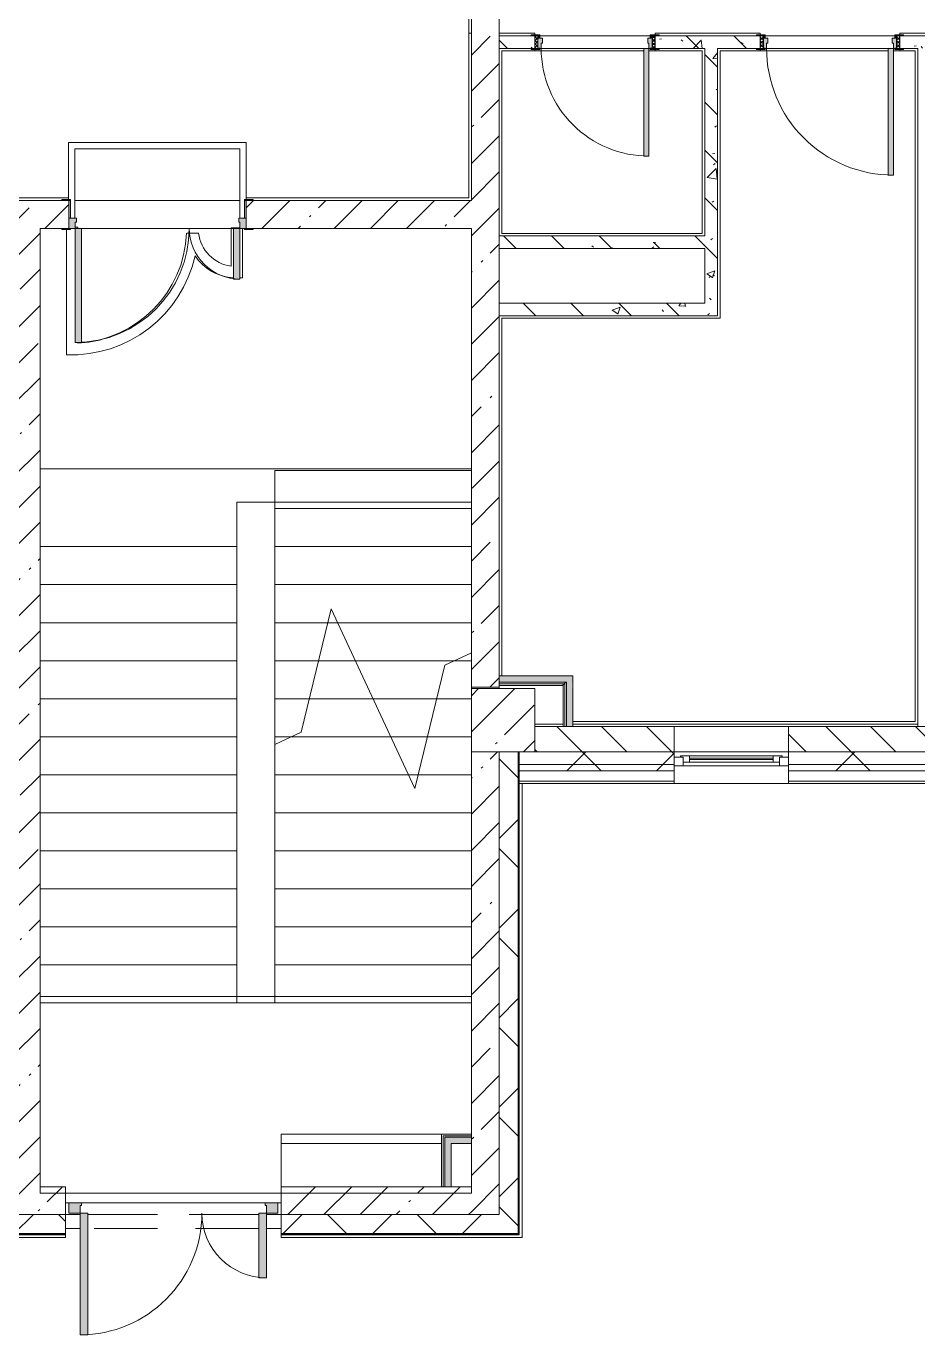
# Model space of a CAD drawing. Header units: millimetres. Extents: x -7229 to 196340, y -8553 to 29000.
# Drawn here: x 71970 to 79000, y -1048 to 9275 of the extents above; entities that cross this region are included whole.
import ezdxf

# ---------------------------------------------------------------- set-up
doc = ezdxf.new("R2010")
doc.units = ezdxf.units.MM
doc.linetypes.add('200_ШТРИХ__ш1_п0_6_', pattern=[800, 500, -300])
for name, color, linetype, lineweight in [('A-DETL-MBND-1', 7, '200_ШТРИХ__ш1_п0_6_', 9), ('A-GLAZ', 7, 'Continuous', 5), ('A-WALL', 7, 'Continuous', 5), ('A-WALL-1', 7, 'Continuous', 9), ('I-WALL', 7, 'Continuous', 5), ('S-COLS', 7, 'Continuous', 5), ('S-STRS', 7, 'Continuous', 5), ('S-STRS-MBND', 7, 'Continuous', 5)]:
    doc.layers.add(name, color=color, linetype=linetype, lineweight=lineweight)
for name, color, linetype, lineweight, true_color in [('A-DOOR-3', 7, 'Continuous', 5, 0xe2e2e2), ('A-DOOR-4', 7, 'Continuous', 5, 0xaaaaaa), ('A-DOOR-FRAM-2', 7, 'Continuous', 5, 0xe2e2e2), ('A-DOOR-FRAM-3', 7, 'Continuous', 5, 0xaaaaaa), ('A-FLOR-2', 7, 'Continuous', 5, 0xaaaaaa), ('I-WALL-1', 7, 'Continuous', 5, 0xe7e7e7), ('I-WALL-3', 7, 'Continuous', 5, 0x787878)]:
    doc.layers.add(name, color=color, linetype=linetype, lineweight=lineweight, true_color=true_color)
pattern_1 = [(45, (0, 0), (-285.1231, 285.1231), []), (45, (285.12, 0), (-285.1231, 285.1231), [504.031, -100.806, 16.764, -84.042])]
pattern_2 = [(45, (0, 0), (-353.5534, 353.5534), []), (135, (0, 0), (-353.5534, -353.5534), [])]
pattern_3 = [(135, (0, 0), (-377.1708, -377.1708), [533.4, -88.9, 17.78, -88.9]), (135, (0, 376.94), (-377.1708, -377.1708), []), (50, (0, 0), (637.6445, -55.7866), [66.675, -733.425]), (355, (0, 0), (-123.3494, 668.699), [53.34, -586.74]), (100.451, (53.14, -4.65), (514.299, 612.908), [56.665, -623.315]), (46.184, (0, 177.8), (948.7764, -147.15), [100.012, -1100.137]), (96.636, (79.1, 165.5), (830.909, 865.997), [84.998, -934.973]), (351.184, (0, 177.8), (830.918, 865.988), [80.01, -880.11]), (21, (88.9, 133.35), (530.6506, -357.9283), [66.675, -733.425]), (326, (88.9, 133.35), (216.308, 644.6585), [53.34, -586.74]), (71.451, (133.1, 103.5), (746.9596, 286.7243), [56.665, -623.315]), (37.5, (0, 0), (10.81053, 295.9426), [16.764, -562.864, 16.764, -578.866, -588.962]), (37.5, (0, 0), (10.81053, 295.9426), [-1175.258, 16.764, -572.198]), (7.5, (0, 0), (233.8692, 350.6318), [16.764, -322.834, 16.764, -549.529, -224.472]), (7.5, (0, 0), (233.8692, 350.6318), [-905.891, 16.764, -207.708]), (327.5, (-198.25, 0), (474.5678, -20.0513), [16.764, -205.486, 16.764, -676.656, -920.115]), (327.5, (-198.25, 0), (474.5678, -20.0513), [-915.67, 16.764, -903.351]), (317.5, (-287.15, 0), (518.4522, 88.9934), [16.764, -272.161, 16.764, -443.738, -653.415]), (317.5, (-287.15, 0), (518.4522, 88.9934), [-749.427, 16.764, -636.651])]
pattern_4 = [(45, (0, 0), (-530.33, 530.33), []), (135, (0, 0), (-530.33, -530.33), [])]

# ---------------------------------------------------------------- blocks, each defined once
blk = doc.blocks.new('BSC_Колонна _Прямоугольная - 500х500-V13-1_2_3_птичка зашивка')
at = {"layer": 'S-COLS'}
h = blk.add_hatch(dxfattribs=at)
h.set_pattern_fill('FP_16', color=256, style=0, pattern_type=2)
h.set_pattern_definition([(45, (-75730, -3800), (-285.1231, 285.1231), []), (45, (-75444.88, -3800), (-285.1231, 285.1231), [504.031, -100.806, 16.764, -84.042])])
h.paths.add_polyline_path([(120, -250), (250, -250), (245, 250), (-250, 250), (-250, -250), (-30, -250)])
for p, q in [((250, 250), (-250, 250)), ((-250, 250), (-250, -250)), ((250, -250), (250, 250)), ((-250, -250), (250, -250))]:
    blk.add_line(p, q, dxfattribs=at)
blk = doc.blocks.new('110_Дверь_СКБ_1Ст_Внутренняя1 - Д-7_п__950x2100h_Туалет-32105350-1_2_3_птичка зашивка')
at = {"layer": 'A-DOOR-3'}
h = blk.add_hatch(color=256, dxfattribs=at)
h.paths.add_polyline_path([(437, -30), (462, -30), (462, 50), (437, 50), (437, 10), (427, 10), (427, -30)])
h.paths.add_polyline_path([(-438, -30), (-403, -30), (-403, 10), (-413, 10), (-413, 50), (-438, 50)])
at = {"layer": 'A-DOOR-4'}
h = blk.add_hatch(dxfattribs=at)
h.set_pattern_fill('FP_33', color=256, style=0, pattern_type=2)
h.set_pattern_definition([(135, (1826.41, 114.685), (-14.14214, -14.14214), []), (225, (1826.41, 114.685), (14.14214, -14.14214), [])])
h.paths.add_polyline_path([(487, -50), (487, 50), (462, 50), (463, -50)])
at = {"layer": 'A-DOOR-FRAM-2'}
for points in [[(-413, 50), (-373, 50), (-373, 900), (-413, 900), (-413, 70)], [(-438, 50), (-423, 50), (-423, 58), (-493, 58), (-493, 50), (-463, 50)], [(517, 50), (517, 58), (447, 58), (447, 50), (492, 50)], [(-493, -58), (-423, -58), (-423, -50), (-493, -50)], [(-438, -50), (-423, -50), (-423, -30), (-438, -30)], [(462, -50), (462, -30), (447, -30), (447, -50)], [(468, -58), (517, -58), (517, -50), (447, -50), (447, -58)]]:
    blk.add_hatch(color=256, dxfattribs=at).paths.add_polyline_path(points)
at = {"layer": 'A-DOOR-FRAM-3'}
h = blk.add_hatch(dxfattribs=at)
h.set_pattern_fill('FP_34', color=256, style=0, pattern_type=2)
h.set_pattern_definition([(45, (-296.384, 114.685), (-14.1421, 14.1421), []), (135, (-296.384, 114.685), (-14.1421, -14.1421), [])])
h.paths.add_polyline_path([(-438, -50), (-438, 50), (-463, 50), (-463, -50)])
at = {"layer": 'A-DOOR-4'}
for p, q in [((-413, 900), (-413, 50)), ((-373, 900), (-413, 900)), ((-373, 50), (-373, 900)), ((-413, 50), (-373, 50))]:
    blk.add_line(p, q, dxfattribs=at)
blk.add_arc((-413, 50), 850, 360, 90, dxfattribs=at)
at = {"layer": 'A-DOOR-FRAM-3'}
for p, q in [((-423, 58), (-493, 58)), ((-493, 58), (-493, 50)), ((-493, 50), (-423, 50)), ((-438, 50), (-463, 50)), ((-463, 50), (-463, -50)), ((-413, 50), (-438, 50)), ((-438, 50), (-438, -30)), ((-438, -50), (-438, 50)), ((-423, 50), (-438, 50)), ((-438, 50), (-438, 49)), ((-438, 49), (-423, 49)), ((-423, 50), (-423, 58)), ((-423, 49), (-423, 50)), ((-413, 10), (-413, 50)), ((-403, 10), (-413, 10)), ((-403, -30), (-403, 10)), ((437, 10), (427, 10)), ((427, 10), (427, -30)), ((437, 50), (437, 10)), ((462, 50), (437, 50)), ((517, 58), (447, 58)), ((447, 58), (447, 50)), ((462, 50), (447, 50)), ((447, 50), (447, 49)), ((447, 50), (517, 50)), ((447, 49), (462, 49)), ((462, -30), (462, 50)), ((487, 50), (462, 50)), ((462, 50), (462, -50)), ((462, 49), (462, 50)), ((487, -50), (487, 50)), ((517, 50), (517, 58)), ((-423, -50), (-493, -50)), ((-493, -50), (-493, -58)), ((-493, -58), (-423, -58)), ((-463, -50), (-438, -50)), ((-438, -30), (-403, -30)), ((-423, -30), (-438, -30)), ((-438, -30), (-438, -50)), ((-438, -50), (-423, -50)), ((-423, -50), (-423, -30)), ((-423, -58), (-423, -50)), ((427, -30), (462, -30)), ((462, -30), (447, -30)), ((447, -30), (447, -50)), ((447, -50), (462, -50)), ((517, -50), (447, -50)), ((447, -50), (447, -58)), ((447, -58), (517, -58)), ((462, -50), (462, -30)), ((462, -50), (487, -50)), ((517, -58), (517, -50))]:
    blk.add_line(p, q, dxfattribs=at)
blk = doc.blocks.new('110_Дверь_СКБ_1Ст_Внутренняя1 - Д-4 _п_ 1100x2100h_су мгн 2-33304581-1_2_3_птичка зашивка')
at = {"layer": 'A-DOOR-3'}
h = blk.add_hatch(color=256, dxfattribs=at)
h.paths.add_polyline_path([(537.5, 50), (512.5, 50), (512.5, 10), (502.5, 10), (502.5, -30), (537.5, -30), (537.5, 28.8)])
h.paths.add_polyline_path([(-512.5, 50), (-512.5, -30), (-477.5, -30), (-477.5, 10), (-487.5, 10), (-487.5, 50), (-497.5, 50)])
at = {"layer": 'A-DOOR-4'}
h = blk.add_hatch(dxfattribs=at)
h.set_pattern_fill('FP_35', color=256, style=0, pattern_type=2)
h.set_pattern_definition([(135, (1751.41, 114.685), (-14.14214, -14.14214), []), (225, (1751.41, 114.685), (14.14214, -14.14214), [])])
h.paths.add_polyline_path([(562.5, 50), (537.5, 50), (537.5, -50), (562.5, -50)])
at = {"layer": 'A-DOOR-FRAM-2'}
for points in [[(-447.5, 1050), (-487.5, 1050), (-487.5, 50), (-447.5, 50), (-447.5, 361.1)], [(-517.5, 58), (-567.5, 58), (-567.5, 50), (-497.5, 50), (-497.5, 58), (-512.5, 58)], [(530.1, 58), (522.5, 58), (522.5, 50), (592.5, 50), (592.5, 58), (537.5, 58)], [(-537.5, -50), (-567.5, -50), (-567.5, -58), (-497.5, -58), (-497.5, -50), (-519.8, -50)], [(-497.5, -30), (-512.5, -30), (-512.5, -50), (-497.5, -50)], [(522.5, -30), (522.5, -50), (537.5, -50), (537.5, -30)], [(522.5, -50), (522.5, -58), (592.5, -58), (592.5, -50), (537.5, -50)]]:
    blk.add_hatch(color=256, dxfattribs=at).paths.add_polyline_path(points)
at = {"layer": 'A-DOOR-FRAM-3'}
h = blk.add_hatch(dxfattribs=at)
h.set_pattern_fill('FP_36', color=256, style=0, pattern_type=2)
h.set_pattern_definition([(45, (-371.384, 114.685), (-14.1421, 14.1421), []), (135, (-371.384, 114.685), (-14.1421, -14.1421), [])])
h.paths.add_polyline_path([(-512.5, 50), (-537.5, 50), (-537.5, -50), (-512.5, -50), (-512.5, -41.8)])
at = {"layer": 'A-DOOR-4'}
for p, q in [((-487.5, 1050), (-487.5, 50)), ((-447.5, 1050), (-487.5, 1050)), ((-447.5, 50), (-447.5, 1050)), ((-487.5, 50), (-447.5, 50))]:
    blk.add_line(p, q, dxfattribs=at)
blk.add_arc((-487.5, 50), 1000, 360, 90, dxfattribs=at)
at = {"layer": 'A-DOOR-FRAM-3'}
for p, q in [((-497.5, 58), (-567.5, 58)), ((-567.5, 58), (-567.5, 50)), ((-567.5, 50), (-497.5, 50)), ((-512.5, 50), (-537.5, 50)), ((-537.5, 50), (-537.5, -50)), ((-487.5, 50), (-512.5, 50)), ((-512.5, 50), (-512.5, -30)), ((-512.5, -50), (-512.5, 50)), ((-497.5, 50), (-512.5, 50)), ((-512.5, 50), (-512.5, 49)), ((-512.5, 49), (-497.5, 49)), ((-497.5, 50), (-497.5, 58)), ((-497.5, 49), (-497.5, 50)), ((-487.5, 10), (-487.5, 50)), ((-477.5, 10), (-487.5, 10)), ((-477.5, -30), (-477.5, 10)), ((512.5, 10), (502.5, 10)), ((502.5, 10), (502.5, -30)), ((512.5, 50), (512.5, 10)), ((537.5, 50), (512.5, 50)), ((592.5, 58), (522.5, 58)), ((522.5, 58), (522.5, 50)), ((537.5, 50), (522.5, 50)), ((522.5, 50), (522.5, 49)), ((522.5, 50), (592.5, 50)), ((522.5, 49), (537.5, 49)), ((537.5, -30), (537.5, 50)), ((562.5, 50), (537.5, 50)), ((537.5, 50), (537.5, -50)), ((537.5, 49), (537.5, 50)), ((562.5, -50), (562.5, 50)), ((592.5, 50), (592.5, 58)), ((-497.5, -50), (-567.5, -50)), ((-567.5, -50), (-567.5, -58)), ((-567.5, -58), (-497.5, -58)), ((-537.5, -50), (-512.5, -50)), ((-512.5, -30), (-477.5, -30)), ((-497.5, -30), (-512.5, -30)), ((-512.5, -30), (-512.5, -50)), ((-512.5, -50), (-497.5, -50)), ((-497.5, -50), (-497.5, -30)), ((-497.5, -58), (-497.5, -50)), ((502.5, -30), (537.5, -30)), ((537.5, -30), (522.5, -30)), ((522.5, -30), (522.5, -50)), ((522.5, -50), (537.5, -50)), ((592.5, -50), (522.5, -50)), ((522.5, -50), (522.5, -58)), ((522.5, -58), (592.5, -58)), ((537.5, -50), (537.5, -30)), ((537.5, -50), (562.5, -50)), ((592.5, -58), (592.5, -50))]:
    blk.add_line(p, q, dxfattribs=at)
blk = doc.blocks.new('110_Дверь_СКБ_2Ст - Д-1_л_Лестничная клетка EIS60 2-32142534-1_2_3_птичка зашивка')
at = {"layer": 'A-DOOR-3'}
for points in [[(640, 1010), (612, 1010), (612, 110), (662, 110), (662, 1010), (651, 1010)], [(-588, 510), (-638, 510), (-638, 110), (-588, 110), (-588, 499)], [(712, 30), (697, 30), (700, -110), (712, -110), (712, 30)]]:
    blk.add_hatch(color=256, dxfattribs=at).paths.add_polyline_path(points)
h = blk.add_hatch(color=256, dxfattribs=at)
h.paths.add_polyline_path([(712, 110), (662, 110), (662, 60), (652, 60), (652, 30), (712, 33), (712, 102)])
h.paths.add_polyline_path([(-688, 110), (-687, 30), (-628, 36), (-628, 60), (-638, 60), (-638, 110), (-687, 110)])
at = {"layer": 'A-DOOR-FRAM-2'}
for points in [[(-696, 118), (-743, 118), (-743, 110), (-673, 110), (-673, 118), (-688, 118)], [(728, 118), (697, 118), (697, 110), (767, 110), (767, 118), (730, 118)], [(-673, 30), (-688, 30), (-687, -110), (-673, -110), (-673, -21)], [(-687, -110), (-743, -110), (-743, -118), (-673, -118), (-674, -110)], [(767, -110), (697, -110), (699, -118), (767, -118)]]:
    blk.add_hatch(color=256, dxfattribs=at).paths.add_polyline_path(points)
at = {"layer": 'A-DOOR-4'}
for p, q in [((662, 1010), (612, 1010)), ((612, 1010), (612, 110)), ((662, 110), (662, 1010)), ((-638, 510), (-638, 110)), ((-588, 510), (-638, 510)), ((-588, 110), (-588, 510)), ((-638, 110), (-588, 110)), ((612, 110), (662, 110))]:
    blk.add_line(p, q, dxfattribs=at)
for centre, radius, start, end in [((662, 110), 900, 90, 180), ((-638, 110), 400, 360, 90)]:
    blk.add_arc(centre, radius, start, end, dxfattribs=at)
at = {"layer": 'A-DOOR-FRAM-3'}
for p, q in [((-673, 118), (-743, 118)), ((-743, 118), (-743, 110)), ((-743, 110), (-673, 110)), ((-638, 110), (-688, 110)), ((-688, 110), (-688, 30)), ((-673, 110), (-673, 118)), ((-638, 60), (-638, 110)), ((662, 110), (662, 60)), ((712, 110), (662, 110)), ((767, 118), (697, 118)), ((697, 118), (697, 110)), ((697, 110), (767, 110)), ((712, 30), (712, 110)), ((767, 110), (767, 118)), ((-688, 30), (-628, 30)), ((-673, 30), (-688, 30)), ((-688, 30), (-688, -110)), ((-673, -110), (-673, 30)), ((-628, 60), (-638, 60)), ((-628, 30), (-628, 60)), ((662, 60), (652, 60)), ((652, 60), (652, 30)), ((652, 30), (712, 30)), ((712, 30), (697, 30)), ((697, 30), (697, -110)), ((712, -110), (712, 30)), ((-673, -110), (-743, -110)), ((-743, -110), (-743, -118)), ((-743, -118), (-673, -118)), ((-688, -110), (-673, -110)), ((-673, -118), (-673, -110)), ((697, -110), (712, -110)), ((767, -110), (697, -110)), ((697, -110), (697, -118)), ((697, -118), (767, -118)), ((767, -118), (767, -110))]:
    blk.add_line(p, q, dxfattribs=at)
blk = doc.blocks.new('120_Окно_СКБ_1Ст - 120_Окно_СКБ_1Ст 900х2500_h_-19906774-1_2_3_птичка зашивка')
at = {"layer": 'A-GLAZ'}
for p, q in [((-450, -75), (-450, -5)), ((-450, -5), (-380, -5)), ((450, -5), (-450, -5)), ((-380, -75), (-450, -75)), ((-450, -75), (-400, -75)), ((-380, -75), (-400, -75)), ((-400, -75), (-400, -85)), ((-400, -85), (400, -85)), ((400, -85), (-400, -85)), ((-380, -5), (-380, -75)), ((380, -35), (-380, -35)), ((-380, -35), (-380, -75)), ((-330, -85), (-330, -35)), ((-330, -55), (330, -55)), ((330, -65), (-330, -65)), ((330, -85), (330, -35)), ((380, -75), (380, -5)), ((380, -5), (450, -5)), ((380, -75), (380, -35)), ((450, -75), (380, -75)), ((400, -75), (380, -75)), ((400, -75), (450, -75)), ((400, -85), (400, -75)), ((450, -5), (450, -75))]:
    blk.add_line(p, q, dxfattribs=at)
blk = doc.blocks.new('110_Дверь_СКБ_2Ст_Наружная - ДН-1_л__ Двухстворчатая 1350 х3200 _ЛК_ в свету с верхним остеклением 2-22448815-1_2_3_птичка зашивка')
at = {"layer": 'A-DOOR-3'}
for points in [[(694.5, -91), (754.5, -91), (754.5, 869), (694.5, 869), (694.5, -78.7)], [(-655.5, -91), (-655.5, 419), (-715.5, 419), (-715.5, -91)]]:
    blk.add_hatch(color=256, dxfattribs=at).paths.add_polyline_path(points)
h = blk.add_hatch(color=256, dxfattribs=at)
h.paths.add_polyline_path([(844.5, -171), (844.5, -91), (754.5, -91), (754.5, -151), (744.5, -151), (744.5, -171), (754.5, -171)])
h.paths.add_polyline_path([(-715.5, -171), (-705.5, -171), (-705.5, -151), (-715.5, -151), (-715.5, -91), (-805.5, -91), (-805.5, -171)])
at = {"layer": 'A-DOOR-4'}
for p, q in [((754.5, 869), (694.5, 869)), ((694.5, 869), (694.5, -91)), ((754.5, -91), (754.5, 869)), ((-715.5, 419), (-715.5, -91)), ((-655.5, 419), (-715.5, 419)), ((-655.5, -91), (-655.5, 419)), ((-715.5, -91), (-655.5, -91)), ((694.5, -91), (754.5, -91))]:
    blk.add_line(p, q, dxfattribs=at)
for centre, radius, start, end in [((754.5, -91), 960, 90, 180), ((-715.5, -91), 510, 0, 90)]:
    blk.add_arc(centre, radius, start, end, dxfattribs=at)
at = {"layer": 'A-DOOR-FRAM-3'}
for p, q in [((-715.5, -91), (-805.5, -91)), ((-805.5, -91), (-805.5, -171)), ((-715.5, -151), (-715.5, -91)), ((754.5, -91), (754.5, -151)), ((844.5, -91), (754.5, -91)), ((844.5, -171), (844.5, -91)), ((-805.5, -171), (-705.5, -171)), ((-705.5, -151), (-715.5, -151)), ((-705.5, -171), (-705.5, -151)), ((754.5, -151), (744.5, -151)), ((744.5, -151), (744.5, -171)), ((744.5, -171), (844.5, -171))]:
    blk.add_line(p, q, dxfattribs=at)
blk = doc.blocks.new('Зашивка приборов отопления5 - Зашивка приборов отопления-33272456-1_2_3_птичка зашивка')
at = {"layer": 'A-WALL'}
for p, q in [((75245, 535), (73980, 535)), ((73980, 535), (73980, 460)), ((75245, 460), (73980, 460)), ((73980, 460), (73980, 120)), ((73980, 460), (75245, 460))]:
    blk.add_line(p, q, dxfattribs=at)

msp = doc.modelspace()

# ---------------------------------------------------------------- hatches: boundary and pattern name
at = {"layer": 'A-WALL'}
h = msp.add_hatch(dxfattribs=at)
h.set_pattern_fill('FP_32', color=256, style=0, pattern_type=2)
h.set_pattern_definition([(135, (0, 0), (-176.7767, -176.7767), [])])
h.paths.add_polyline_path([(79000.5, 3550), (79180.5, 3550), (79180.5, 3750), (77980, 3750), (77980, 3550), (78680.5, 3550)])
h.paths.add_polyline_path([(84100, 3550), (84200, 3550), (84200, 3750), (84100, 3750), (84100, 3554.3)])
h.paths.add_polyline_path([(80080.5, 3550), (80350, 3550), (80350, 3750), (80080.5, 3750), (80080.5, 3727.7)])
h.paths.add_polyline_path([(77080, 3550), (77080, 3750), (75980, 3750), (75980, 3550), (76876.6, 3550)])
h.paths.add_polyline_path([(82000, 3550), (82000, 3750), (80850, 3750), (80850, 3550)])
h = msp.add_hatch(dxfattribs=at)
h.set_pattern_fill('FP_21', color=256, style=0, pattern_type=2)
h.set_pattern_definition(pattern_2)
h.paths.add_polyline_path([(75700, -250), (75850, -250), (75850, 3550), (75700, 3550), (75700, -210)])
h = msp.add_hatch(dxfattribs=at)
h.set_pattern_fill('FP_21', color=256, style=0, pattern_type=2)
h.set_pattern_definition(pattern_2)
h.paths.add_polyline_path([(84200, 3450), (84800, 3450), (84800, 3550), (84100, 3550), (84100, 3450)])
h.paths.add_polyline_path([(76618.2, 3450), (77080, 3455.7), (77080, 3550), (75858, 3550), (75858, 3450), (75980, 3450)])
h.paths.add_polyline_path([(79180.5, 3450), (79180.5, 3550), (77980, 3550), (77980, 3450), (79100.5, 3450)])
h.paths.add_polyline_path([(80484.4, 3450), (82000, 3450), (82000, 3550), (80080.5, 3550), (80080.5, 3450)])
h = msp.add_hatch(dxfattribs=at)
h.set_pattern_fill('FP_21', color=256, style=0, pattern_type=2)
h.set_pattern_definition(pattern_2)
h.paths.add_polyline_path([(84850, 3400), (84848, 3450), (84100, 3450), (84100, 3400), (84847, 3400)])
h.paths.add_polyline_path([(78680.5, 3400), (79180.5, 3400), (79180.5, 3450), (77980, 3450), (77980, 3400)])
h.paths.add_polyline_path([(75880, 3400), (77080, 3400), (77080, 3450), (75858, 3450), (75858, 3400)])
h.paths.add_polyline_path([(80080.5, 3400), (82000, 3400), (82000, 3450), (80080.5, 3450), (80080.5, 3440)])
h = msp.add_hatch(dxfattribs=at)
h.set_pattern_fill('FP_21', color=256, style=0, pattern_type=2)
h.set_pattern_definition(pattern_2)
h.paths.add_polyline_path([(75693.8, -250), (75700, -250), (75700, -100), (73980, -100), (73980, -250), (75692.1, -250)])
h.paths.add_polyline_path([(67060, -250), (70660, -250), (70660, -100), (67060, -100), (67060, -113)])
h.paths.add_polyline_path([(71560, -250), (72280, -250), (72280, -100), (71560, -101.8), (71560, -118)])
h.paths.add_polyline_path([(60910, -250), (61610, -250), (61610, -100), (60910, -100), (60910, -128.3)])
h.paths.add_polyline_path([(66053, -250), (66160, -250), (66160, -100), (65160, -100), (65160, -250)])
h.paths.add_polyline_path([(64260, -250), (64260, -100), (63710, -100), (63710, -250), (64249.1, -250)])
h.paths.add_polyline_path([(56410, -250), (57160, -250), (57160, -100), (56410, -100), (56410, -139.5)])
h.paths.add_polyline_path([(59260, -250), (60010, -250), (60010, -100), (59260, -100), (59260, -132.4)])
h.paths.add_polyline_path([(51871.5, -250), (53310, -250), (53310, -100), (51871.5, -100), (51871.5, -150.7)])
h.paths.add_polyline_path([(49060, -250), (49771.5, -250), (49771.5, -100), (49060, -100), (49060, -157.7)])
h.paths.add_polyline_path([(42737.5, -250), (44310, -250), (44310, -100), (42737.5, -100), (42737.5, -173.5)])
h.paths.add_polyline_path([(48160, -250), (48160, -100), (47410, -100), (47410, -250), (48013.7, -250)])
h.paths.add_polyline_path([(29209.7, -250), (30210, -250), (30210, -100), (29209.7, -100), (29209.7, -207.1)])
h.paths.add_polyline_path([(39040, -250), (39040, -100), (37990, -100), (37990, -250), (38994.1, -250)])
h.paths.add_polyline_path([(37090, -250), (37090, -100), (35970, -100), (35970, -250), (36288.2, -250)])
h.paths.add_polyline_path([(33870, -250), (33870, -100), (33010, -100), (33010, -250)])
h.paths.add_polyline_path([(27310, -250), (28309.7, -250), (28309.7, -100), (27310, -100), (27310, -211.8)])
h.paths.add_polyline_path([(39940, -250), (40637.5, -250), (40637.5, -100), (39940, -100), (39940, -180.4)])
h.paths.add_polyline_path([(14860, -250), (15610, -250), (15610, -100), (14860, -100), (14860, -242.8)])
h.paths.add_polyline_path([(16510, -250), (17260, -250), (17260, -100), (16510, -100), (16510, -238.7)])
h.paths.add_polyline_path([(26410, -250), (26410, -100), (25435, -100), (25435, -250), (26366.6, -250)])
h.paths.add_polyline_path([(21610, -250), (22635, -250), (22635, -100), (21610, -100), (21610, -226)])
h.paths.add_polyline_path([(20710, -250), (20710, -100), (19360, -100), (19360, -250)])
h.paths.add_polyline_path([(9910, -250), (9910, -100), (9159.7, -100), (9159.7, -250), (9229.3, -250)])
h.paths.add_polyline_path([(-260, -250), (3730, -250), (3730, -100), (-260, -100), (-260, -210)])
h.paths.add_polyline_path([(12010, -250), (12760, -248), (12760, -100), (12010, -100), (12010, -249.9)])
h.paths.add_polyline_path([(7660, -250), (8259.7, -250), (8259.7, -100), (6830, -100), (6830, -250), (7425.4, -250)])
at = {"layer": 'I-WALL'}
h = msp.add_hatch(dxfattribs=at)
h.set_pattern_fill('FP_1', color=256, style=0, pattern_type=2)
h.set_pattern_definition(pattern_1)
h.paths.add_polyline_path([(75480, 7900), (75700, 7900), (75700, 9330), (75480, 9330), (75480, 8967.7)])
h.paths.add_polyline_path([(75700, 10830), (75700, 10900), (75680, 10900), (75680, 10830)])
h = msp.add_hatch(dxfattribs=at)
h.set_pattern_fill('FP_1', color=256, style=0, pattern_type=2)
h.set_pattern_definition(pattern_1)
h.paths.add_polyline_path([(71860, -100), (72080, -100), (72080, 7900), (71860, 7900), (71860, -63.2)])
h = msp.add_hatch(dxfattribs=at)
h.set_pattern_fill('FP_1', color=256, style=0, pattern_type=2)
h.set_pattern_definition(pattern_1)
h.paths.add_polyline_path([(72080, 7680), (72305, 7680), (72305, 7900), (72080, 7900), (72080, 7863)])
h.paths.add_polyline_path([(73705, 7680), (75700, 7680), (75700, 7900), (73705, 7900), (73705, 7730)])
h = msp.add_hatch(dxfattribs=at)
h.set_pattern_fill('FP_1', color=256, style=0, pattern_type=2)
h.set_pattern_definition(pattern_1)
h.paths.add_polyline_path([(75700, 4060), (75700, 7680), (75480, 7680), (75480, 4060)])
h = msp.add_hatch(dxfattribs=at)
h.set_pattern_fill('FP_137', color=256, style=0, pattern_type=2)
h.set_pattern_definition(pattern_4)
h.paths.add_polyline_path([(76227.5, 4087.5), (76229.4, 4087.5), (76225.5, 4100), (75700, 4100), (75700, 4087.5), (76216.9, 4087.5)])
h = msp.add_hatch(dxfattribs=at)
h.set_pattern_fill('FP_137', color=256, style=0, pattern_type=2)
h.set_pattern_definition(pattern_4)
h.paths.add_polyline_path([(76204.4, 4075), (76216.9, 4075), (76216.9, 4087.5), (75700, 4087.5), (75700, 4075), (75980, 4075)])
h = msp.add_hatch(dxfattribs=at)
h.set_pattern_fill('FP_1', color=256, style=0, pattern_type=2)
h.set_pattern_definition(pattern_1)
h.paths.add_polyline_path([(75480, -100), (75700, -100), (75700, 3550), (75480, 3550), (75480, 120)])
h = msp.add_hatch(dxfattribs=at)
h.set_pattern_fill('FP_1', color=256, style=0, pattern_type=2)
h.set_pattern_definition(pattern_1)
h.paths.add_polyline_path([(75072.6, -100), (75480, -100), (75480, 120), (73980, 120), (73980, -100)])
h.paths.add_polyline_path([(72280, -100), (72280, 120), (72080, 120), (72080, -100), (72202.4, -100)])
at = {"layer": 'I-WALL-1'}
for points in [[(75700, 4100), (76279.4, 4100), (76274.4, 4150), (75700, 4150)], [(76279.4, 3750), (76274.4, 4100), (76229.4, 4100), (76229.4, 3750)], [(75480, 460), (75480, 510), (75270, 510), (75270, 460), (75381.2, 460)], [(75320, 120), (75320, 460), (75270, 460), (75270, 120)]]:
    msp.add_hatch(color=256, dxfattribs=at).paths.add_polyline_path(points)
at = {"layer": 'I-WALL-3'}
h = msp.add_hatch(dxfattribs=at)
h.set_pattern_fill('FP_30', color=256, style=0, pattern_type=2)
h.set_pattern_definition(pattern_3)
h.paths.add_polyline_path([(78858, 9100), (79165, 9100), (79165, 9200), (78858, 9200)])
h.paths.add_polyline_path([(75974.6, 9100), (75980, 9100), (75974.6, 9200), (75700, 9200), (75700, 9100), (75950, 9100)])
h.paths.add_polyline_path([(80484.4, 9100), (81830, 9100), (81830, 9200), (80265, 9200), (80265, 9100), (80330, 9100)])
h.paths.add_polyline_path([(76930, 9100), (77758, 9100), (77758, 9200), (76930, 9200)])
h = msp.add_hatch(dxfattribs=at)
h.set_pattern_fill('FP_30', color=256, style=0, pattern_type=2)
h.set_pattern_definition(pattern_3)
h.paths.add_polyline_path([(77420.9, 7090.6), (77420.9, 9100), (77320.9, 9100), (77320.9, 7090.6)])
h = msp.add_hatch(dxfattribs=at)
h.set_pattern_fill('FP_30', color=256, style=0, pattern_type=2)
h.set_pattern_definition(pattern_3)
h.paths.add_polyline_path([(77320.9, 7520.6), (77320.9, 7620.6), (75700, 7620.6), (75700, 7520.6), (77300.9, 7520.6)])
h = msp.add_hatch(dxfattribs=at)
h.set_pattern_fill('FP_30', color=256, style=0, pattern_type=2)
h.set_pattern_definition(pattern_3)
h.paths.add_polyline_path([(75700, 6990.6), (77420.9, 6990.6), (77420.9, 7090.6), (75700, 7090.6)])

# ---------------------------------------------------------------- linework, layer by layer
at = {"layer": 'A-DETL-MBND-1'}
for p, q in [((72280, -100), (72395, -100)), ((72395, -100), (72280, -100)), ((72455, -100), (73805, -100)), ((73805, -100), (72455, -100)), ((73865, -100), (73980, -100)), ((73980, -100), (73865, -100)), ((72395, -210), (72280, -210)), ((73805, -210), (72455, -210)), ((73980, -210), (73865, -210))]:
    msp.add_line(p, q, dxfattribs=at)
at = {"layer": 'A-FLOR-2'}
for p, q in [((75460, 7920), (75460, 10880)), ((75460, 9220), (75480, 9220)), ((75700, 9220), (75980, 9220)), ((75980, 9220), (75980, 9208)), ((76930, 9208), (76930, 9220)), ((76930, 9220), (77758, 9220)), ((77758, 9220), (77758, 9208)), ((78858, 9208), (78858, 9220)), ((78858, 9220), (79165, 9220)), ((75980, 9092), (75980, 9080)), ((76930, 9080), (76930, 9092)), ((77758, 9092), (77758, 9080)), ((78858, 9080), (78858, 9092)), ((75720, 9080), (75720, 7640.6)), ((75720, 9080), (76840, 9080)), ((76880, 9080), (77300.9, 9080)), ((77300.9, 7640.6), (77300.9, 9080)), ((77440.9, 9080), (77440.9, 6970.6)), ((77440.9, 9080), (78768, 9080)), ((78808, 9080), (78980.5, 9080)), ((78980.5, 3790), (78980.5, 9080)), ((72304.9, 8357.4), (72304.9, 7908)), ((73704.9, 8357.4), (72304.9, 8357.4)), ((72354.9, 7760), (72354.9, 8307.4)), ((72354.9, 8307.4), (73654.9, 8307.4)), ((73654.9, 8307.4), (73654.9, 7760)), ((73704.9, 7908), (73704.9, 8357.4)), ((71646, 7920), (72304.9, 7920)), ((73705, 7908), (73705, 7920)), ((73705, 7920), (75460, 7920)), ((72287.6, 7672), (72287.6, 6682.9)), ((72377.6, 7688.2), (72355, 7688.2)), ((72377.6, 7680), (72377.6, 7688.2)), ((73328.9, 7642.2), (73235.4, 7642.2)), ((73655, 7685.2), (73585.2, 7685.2)), ((73585.2, 7685.2), (73585.2, 7381.5)), ((73675.2, 7290.8), (73675.2, 7680)), ((75720, 7640.6), (77300.9, 7640.6)), ((77440.9, 6970.6), (75720, 6970.6)), ((75720, 6970.6), (75720, 4150)), ((72377.6, 6773.6), (72377.6, 6780)), ((75480, 5783.8), (72080, 5783.8)), ((75480, 4060), (75480, 4050)), ((75700, 4060), (75700, 4050)), ((76279.4, 3790), (78980.5, 3790)), ((72080, 1620), (75480, 1620)), ((72305, -8), (72280, -8)), ((73855, -8), (72405, -8)), ((73980, -8), (73955, -8))]:
    msp.add_line(p, q, dxfattribs=at)
for centre, radius, start, end in [((72326.2, 7682.2), 910, 273.23752, 357.48069), ((73630.2, 7682.2), 304, 187.56084, 261.48743), ((72326.2, 7682.2), 1000, 267.78741, 347.3989), ((73630.2, 7682.2), 394, 213.62195, 266.31806), ((73630.2, 7682.2), 394, 273.6096, 276.55825)]:
    msp.add_arc(centre, radius, start, end, dxfattribs=at)
at = {"layer": 'A-WALL'}
for p, q in [((79000.5, 3750), (75980, 3750)), ((77080, 3300), (77080, 3750)), ((77980, 3750), (77980, 3300)), ((75858, 3300), (84950, 3300)), ((75858, -258), (75858, 3300)), ((75880, 3300), (75880, -280)), ((72080, -100), (71860, -100)), ((72280, -280), (72280, -100)), ((73980, -100), (73980, -280)), ((75700, -100), (75480, -100)), ((72280, -280), (-290, -280)), ((64260, -258), (72280, -258)), ((73980, -258), (75858, -258)), ((75880, -280), (73980, -280))]:
    msp.add_line(p, q, dxfattribs=at)
at = {"layer": 'A-WALL-1'}
for p, q in [((75700, 9200), (75700, 9100)), ((75700, 7620.6), (75700, 7520.6)), ((75700, 7090.6), (75700, 6990.6)), ((75700, 4150), (75700, 4075)), ((76229.4, 4100), (75700, 4100)), ((76216.9, 4087.5), (75700, 4087.5)), ((76216.9, 3750), (76216.9, 4087.5)), ((76229.4, 3750), (76229.4, 4100)), ((79000.5, 3750), (79100.5, 3750)), ((75700, -100), (75700, 3550)), ((75850, -250), (75850, 3550)), ((75853, -253), (75853, 3550)), ((75858, 3550), (75858, 3300)), ((77080, 3550), (75980, 3550)), ((79180.5, 3550), (77980, 3550)), ((75858, 3450), (77080, 3450)), ((77980, 3450), (79180.5, 3450)), ((75858, 3400), (77080, 3400)), ((75858, 3320), (77080, 3320)), ((77980, 3400), (79180.5, 3400)), ((77980, 3320), (79180.5, 3320)), ((75257.5, 522.5), (75480, 522.5)), ((75257.5, 120), (75257.5, 522.5)), ((75480, 460), (75480, 535)), ((75270, 510), (75480, 510)), ((75270, 120), (75270, 510)), ((75245, 120), (75320, 120)), ((72280, -100), (72080, -100)), ((75480, -100), (73980, -100)), ((71560, -250), (72280, -250)), ((71560, -253), (72280, -253)), ((73980, -250), (75850, -250)), ((73980, -253), (75853, -253))]:
    msp.add_line(p, q, dxfattribs=at)
at = {"layer": 'I-WALL'}
for p, q in [((75480, 7900), (75480, 10900)), ((75700, 9200), (75700, 9376.2)), ((75950, 9200), (75700, 9200)), ((76020, 9200), (76890, 9200)), ((77728, 9200), (76960, 9200)), ((77798, 9200), (78818, 9200)), ((79135, 9200), (78888, 9200)), ((75700, 7900), (75700, 9100)), ((75700, 9100), (75950, 9100)), ((76840, 9100), (76030, 9100)), ((76960, 9100), (77320.9, 9100)), ((77320.9, 9100), (77320.9, 7620.6)), ((77420.9, 9100), (77728, 9100)), ((77420.9, 6990.6), (77420.9, 9100)), ((78768, 9100), (77808, 9100)), ((78888, 9100), (79000.5, 9100)), ((79000.5, 9100), (79000.5, 3750)), ((72250, 7900), (71690, 7900)), ((72354.9, 7900), (73654.9, 7900)), ((75480, 7900), (73760, 7900)), ((75700, 7620.6), (75700, 7900)), ((72080, 120), (72080, 7680)), ((72080, 7680), (72250, 7680)), ((73585.2, 7680), (72405, 7680)), ((73760, 7680), (75480, 7680)), ((75480, 7680), (75480, 4060)), ((77320.9, 7620.6), (75700, 7620.6)), ((75700, 7090.6), (75700, 7520.6)), ((75700, 7520.6), (77320.9, 7520.6)), ((77320.9, 7520.6), (77320.9, 7090.6)), ((77320.9, 7090.6), (75700, 7090.6)), ((75700, 4150), (75700, 6990.6)), ((75700, 6990.6), (77420.9, 6990.6)), ((76279.4, 4150), (75700, 4150)), ((76279.4, 3750), (76279.4, 4150)), ((75480, 4060), (75700, 4060)), ((75700, 4060), (75700, 4075)), ((75700, 4075), (76204.4, 4075)), ((76204.4, 4075), (76204.4, 3750)), ((75980, 3770), (76204.4, 3770)), ((76204.4, 3750), (76279.4, 3750)), ((76279.4, 3770), (79000.5, 3770)), ((75480, 3550), (75480, 535)), ((77980, 3550), (77080, 3550)), ((75480, 535), (75245, 535)), ((75245, 535), (75245, 120)), ((75320, 460), (75480, 460)), ((75320, 120), (75320, 460)), ((75480, 460), (75480, 120)), ((72280, 120), (72080, 120)), ((72280, -100), (72280, 120)), ((75245, 120), (73980, 120)), ((73980, 120), (73980, -100)), ((75480, 120), (75320, 120)), ((75480, -100), (75700, -100))]:
    msp.add_line(p, q, dxfattribs=at)
at = {"layer": 'S-STRS'}
for p, q in [((75480, 5769.7), (73930, 5769.7)), ((73930, 5769.7), (73930, 5469.7)), ((75480, 5769.7), (73930, 5769.7)), ((73930, 5469.7), (73930, 5169.7)), ((75480, 5469.7), (73930, 5469.7)), ((75480, 5469.7), (73930, 5469.7)), ((73930, 5169.7), (73930, 4869.7)), ((75480, 5169.7), (73930, 5169.7)), ((75480, 5169.7), (73930, 5169.7)), ((73930, 4869.7), (73930, 4569.7)), ((75480, 4869.7), (73930, 4869.7)), ((75480, 4869.7), (73930, 4869.7)), ((73930, 4569.7), (73930, 4269.7)), ((74348.6, 4569.7), (73930, 4569.7)), ((74348.6, 4569.7), (73930, 4569.7)), ((75480, 4569.7), (74425.2, 4569.7)), ((75480, 4569.7), (74425.2, 4569.7)), ((73930, 4269.7), (73930, 3969.7)), ((74275.7, 4269.7), (73930, 4269.7)), ((74275.7, 4269.7), (73930, 4269.7)), ((75348.4, 4269.7), (74565.1, 4269.7)), ((75348.4, 4269.7), (74565.1, 4269.7)), ((73930, 3969.7), (73930, 3669.7)), ((74202.8, 3969.7), (73930, 3969.7)), ((74202.8, 3969.7), (73930, 3969.7)), ((75207.2, 3969.7), (74705, 3969.7)), ((75207.2, 3969.7), (74705, 3969.7)), ((73930, 3669.7), (73930, 3608.3)), ((74061.6, 3669.7), (73930, 3669.7)), ((74061.6, 3669.7), (73930, 3669.7)), ((75134.3, 3669.7), (74844.9, 3669.7)), ((75134.3, 3669.7), (74844.9, 3669.7)), ((75061.4, 3369.7), (74984.8, 3369.7)), ((75061.4, 3369.7), (74984.8, 3369.7))]:
    msp.add_line(p, q, dxfattribs=at)
at = {"layer": 'S-STRS-MBND'}
for p, q in [((72080, 7680), (72080, 5169.7)), ((75480, 7680), (72080, 7680)), ((75480, 5520), (75480, 7680)), ((73630, 5520), (75480, 5520)), ((73630, 5169.7), (73630, 5520)), ((72080, 5169.7), (73630, 5169.7)), ((72080, 1569.7), (72080, 5169.7)), ((72080, 5169.7), (73630, 5169.7)), ((73630, 1569.7), (73630, 5169.7)), ((72080, 4869.7), (73630, 4869.7)), ((72080, 4869.7), (73630, 4869.7)), ((74138.6, 3705.6), (74374.8, 4677.8)), ((74374.8, 4677.8), (75035.2, 3261.7)), ((72080, 4569.7), (73630, 4569.7)), ((72080, 4569.7), (73630, 4569.7)), ((74425.2, 4569.7), (74348.6, 4569.7)), ((74425.2, 4569.7), (74348.6, 4569.7)), ((72080, 4269.7), (73630, 4269.7)), ((72080, 4269.7), (73630, 4269.7)), ((74565.1, 4269.7), (74275.7, 4269.7)), ((74565.1, 4269.7), (74275.7, 4269.7)), ((75035.2, 3261.7), (75271.4, 4233.8)), ((75271.4, 4233.8), (75480, 4331.1)), ((75480, 4269.7), (75348.4, 4269.7)), ((75480, 4269.7), (75348.4, 4269.7)), ((75480, 4060), (75480, 4050)), ((72080, 3969.7), (73630, 3969.7)), ((72080, 3969.7), (73630, 3969.7)), ((74705, 3969.7), (74202.8, 3969.7)), ((74705, 3969.7), (74202.8, 3969.7)), ((75480, 3969.7), (75207.2, 3969.7)), ((75480, 3969.7), (75207.2, 3969.7)), ((72080, 3669.7), (73630, 3669.7)), ((72080, 3669.7), (73630, 3669.7)), ((73930, 3608.3), (74138.6, 3705.6)), ((74844.9, 3669.7), (74061.6, 3669.7)), ((74844.9, 3669.7), (74061.6, 3669.7)), ((75480, 3669.7), (75134.3, 3669.7)), ((75480, 3669.7), (75134.3, 3669.7)), ((73930, 3608.3), (73930, 1569.7)), ((75480, 3550), (75480, 1569.7)), ((72080, 3369.7), (73630, 3369.7)), ((72080, 3369.7), (73630, 3369.7)), ((74984.8, 3369.7), (73930, 3369.7)), ((74984.8, 3369.7), (73930, 3369.7)), ((75480, 3369.7), (75061.4, 3369.7)), ((75480, 3369.7), (75061.4, 3369.7)), ((72080, 3069.7), (73630, 3069.7)), ((72080, 3069.7), (73630, 3069.7)), ((75480, 3069.7), (73930, 3069.7)), ((75480, 3069.7), (73930, 3069.7)), ((72080, 2769.7), (73630, 2769.7)), ((72080, 2769.7), (73630, 2769.7)), ((75480, 2769.7), (73930, 2769.7)), ((75480, 2769.7), (73930, 2769.7)), ((72080, 2469.7), (73630, 2469.7)), ((72080, 2469.7), (73630, 2469.7)), ((75480, 2469.7), (73930, 2469.7)), ((75480, 2469.7), (73930, 2469.7)), ((72080, 2169.7), (73630, 2169.7)), ((72080, 2169.7), (73630, 2169.7)), ((75480, 2169.7), (73930, 2169.7)), ((75480, 2169.7), (73930, 2169.7)), ((72080, 1869.7), (73630, 1869.7)), ((72080, 1869.7), (73630, 1869.7)), ((75480, 1869.7), (73930, 1869.7)), ((75480, 1869.7), (73930, 1869.7)), ((72080, 1569.7), (72080, 69.7)), ((72080, 1569.7), (73630, 1569.7)), ((72080, 1569.7), (73630, 1569.7)), ((73930, 1569.7), (73630, 1569.7)), ((75480, 1569.7), (73930, 1569.7)), ((75480, 1569.7), (73930, 1569.7)), ((75480, 69.7), (75480, 1569.7)), ((72080, 69.7), (75480, 69.7))]:
    msp.add_line(p, q, dxfattribs=at)

# ---------------------------------------------------------------- block references
at = {"layer": 'A-DOOR-4', "rotation": 180}
for name, p in [('110_Дверь_СКБ_1Ст_Внутренняя1 - Д-7_п__950x2100h_Туалет-32105350-1_2_3_птичка зашивка', (76467.5, 9150)), ('110_Дверь_СКБ_1Ст_Внутренняя1 - Д-4 _п_ 1100x2100h_су мгн 2-33304581-1_2_3_птичка зашивка', (78320.5, 9150)), ('110_Дверь_СКБ_2Ст - Д-1_л_Лестничная клетка EIS60 2-32142534-1_2_3_птичка зашивка', (73017.5, 7790)), ('110_Дверь_СКБ_2Ст_Наружная - ДН-1_л__ Двухстворчатая 1350 х3200 _ЛК_ в свету с верхним остеклением 2-22448815-1_2_3_птичка зашивка', (73149.5, -179))]:
    msp.add_blockref(name, p, dxfattribs=at)
at = {"layer": 'A-GLAZ', "rotation": 180}
msp.add_blockref('120_Окно_СКБ_1Ст - 120_Окно_СКБ_1Ст 900х2500_h_-19906774-1_2_3_птичка зашивка', (77530, 3435), dxfattribs=at)
at = {"layer": 'A-WALL'}
msp.add_blockref('Зашивка приборов отопления5 - Зашивка приборов отопления-33272456-1_2_3_птичка зашивка', (0, 0), dxfattribs=at)
at = {"layer": 'S-COLS'}
msp.add_blockref('BSC_Колонна _Прямоугольная - 500х500-V13-1_2_3_птичка зашивка', (75730, 3800), dxfattribs=at)

doc.saveas('drawing.dxf')
